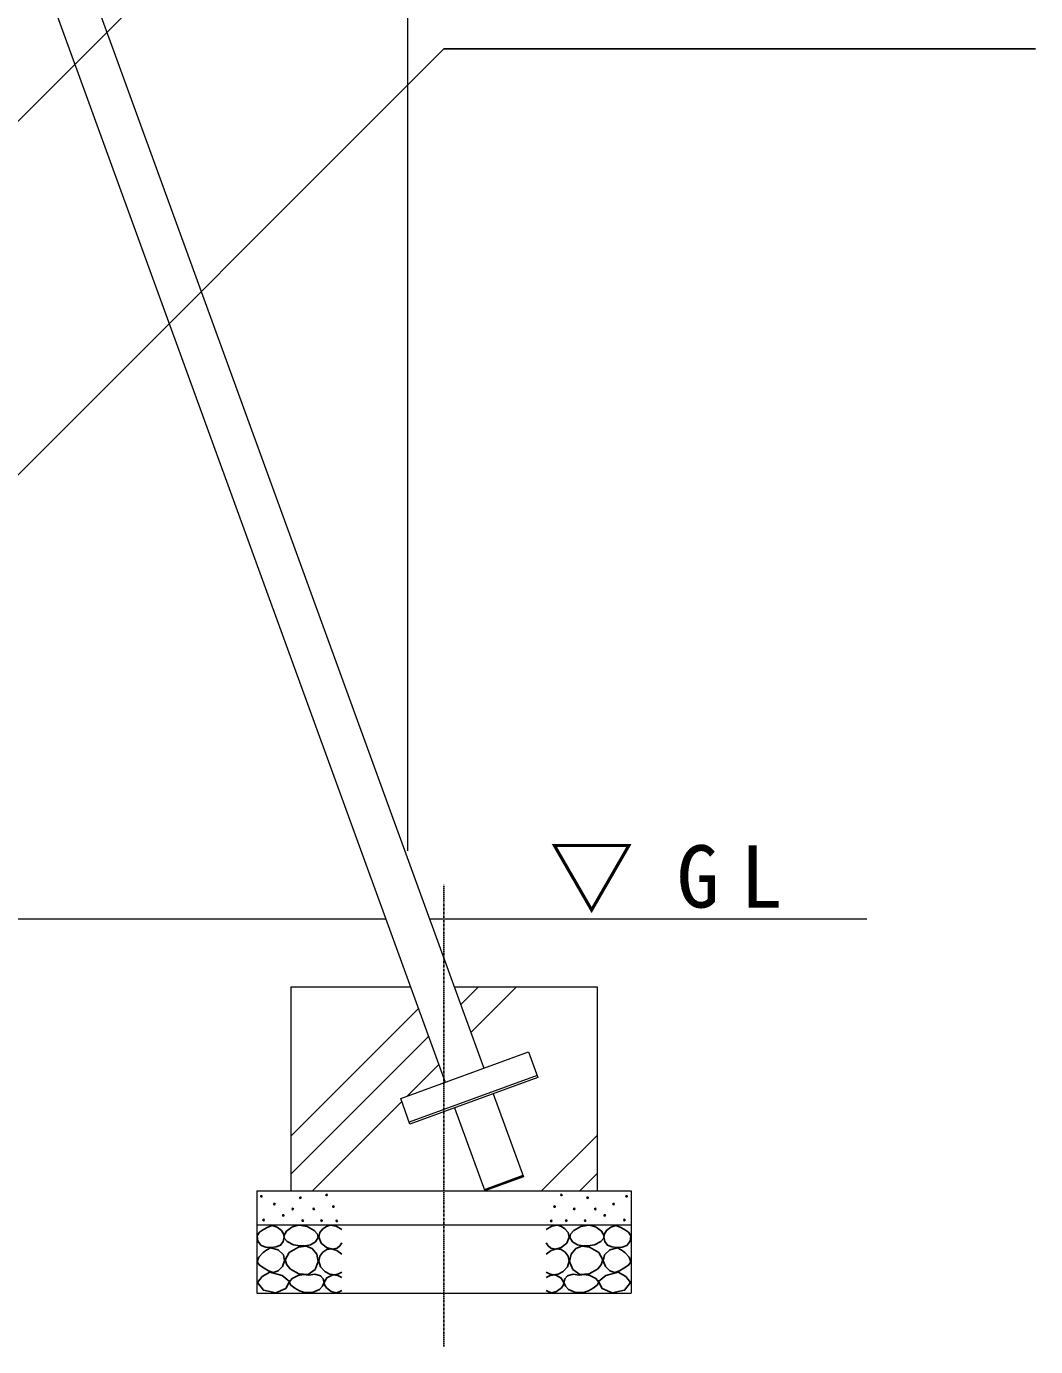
# Model space of a CAD drawing. Units: millimetres at full size; details may follow other scales. Extents: x -19540 to 0, y -2746 to 13350.
# Drawn here: x -8506 to -7022, y 2911 to 4852 of the extents above; entities that cross this region are included whole.
import ezdxf

# ---------------------------------------------------------------- set-up
doc = ezdxf.new("R2010")
doc.units = ezdxf.units.MM
doc.linetypes.add('USER2', pattern=[6, 3, -1, 1, -1])
doc.layers.add('線', color=7, linetype='Continuous', lineweight=13)
doc.layers.add('補助', color=2, linetype='Continuous', lineweight=25)
doc.styles.add('ＭＳ ゴシック', font='')
doc.styles.get('ＭＳ ゴシック').set_extended_font_data('MS Gothic')

msp = doc.modelspace()

# ---------------------------------------------------------------- linework, layer by layer
at = {"layer": '線'}
for p, q in [((-8672.578, 5626.697), (-7833.184, 3320.481)), ((-8711.669, 5557.208), (-7890.035, 3299.789)), ((-8711.669, 3540.041), (-7977.48, 3540.041)), ((-7913.097, 3540.041), (-7270.348, 3540.041)), ((-8116.919, 3440.041), (-8116.919, 3140.041)), ((-8116.919, 3440.041), (-7941.083, 3440.041)), ((-7876.7, 3440.041), (-7666.919, 3440.041)), ((-7666.919, 3440.041), (-7666.919, 3140.041)), ((-7955.579, 3275.933), (-7767.64, 3344.337)), ((-7767.64, 3344.337), (-7753.96, 3306.749)), ((-7754.986, 3309.568), (-7942.924, 3241.164)), ((-7753.96, 3306.749), (-7941.898, 3238.345)), ((-7819.503, 3282.893), (-7775.041, 3160.733)), ((-7941.898, 3238.345), (-7955.579, 3275.933)), ((-7876.355, 3262.201), (-7831.892, 3140.041)), ((-7775.041, 3160.733), (-7831.892, 3140.041)), ((-8166.919, 3140.041), (-7616.919, 3140.041)), ((-8166.919, 3140.041), (-8166.919, 2990.041)), ((-7616.919, 3140.041), (-7616.919, 2990.041)), ((-8166.919, 3090.041), (-7616.919, 3090.041)), ((-8166.919, 2990.041), (-7616.919, 2990.041))]:
    msp.add_line(p, q, dxfattribs=at)
at = {"layer": '線', "color": 20, "linetype": 'USER2', "lineweight": 25}
msp.add_line((-7891.919, 2911.281), (-7891.919, 3590.041), dxfattribs=at)
at = {"layer": '線', "color": 2, "lineweight": 25}
msp.add_line((-7775.725, 3162.612), (-7832.576, 3141.92), dxfattribs=at)
at = {"layer": '補助', "lineweight": 13}
for p, q in [((-7945.289, 3640.041), (-7945.289, 6753.789)), ((-7867.282, 3414.165), (-7841.406, 3440.041)), ((-7852.305, 3373.015), (-7785.279, 3440.041)), ((-8116.919, 3220.655), (-7929.462, 3408.112)), ((-8116.919, 3164.528), (-7914.485, 3366.962)), ((-7945.845, 3279.476), (-7899.507, 3325.813)), ((-8085.279, 3140.041), (-7953.927, 3271.393)), ((-7748.52, 3140.041), (-7666.919, 3221.642)), ((-7692.393, 3140.041), (-7666.919, 3165.515))]:
    msp.add_line(p, q, dxfattribs=at)
at = {"layer": '補助'}
for p, q in [((-8605.603, 4624.868), (-7891.919, 5338.552)), ((-8800.978, 3909.707), (-7891.919, 4818.766)), ((-7891.919, 4818.766), (-7841.919, 4818.766)), ((-7841.919, 4818.766), (-7022.146, 4818.766))]:
    msp.add_line(p, q, dxfattribs=at)
for points in [[(-8144.47, 3089.443), (-8150.933, 3086.902), (-8157.144, 3083.423), (-8163.002, 3079.385), (-8166.65, 3073.917), (-8165.638, 3066.335), (-8160.63, 3059.976), (-8153.764, 3057.386), (-8146.055, 3057.124), (-8138.442, 3057.729), (-8132.113, 3060.293), (-8128.36, 3065.579), (-8127.043, 3072.016), (-8127.892, 3077.222), (-8130.846, 3082.155), (-8137.006, 3086.983)], [(-8105.046, 3089.534), (-8109.95, 3088.917), (-8115.588, 3086.831), (-8123.559, 3081.043), (-8127.211, 3074.127), (-8126.336, 3070.165), (-8122.615, 3065.748), (-8113.124, 3060.975), (-8103.154, 3059.531), (-8095.804, 3059.358), (-8088.288, 3060.882), (-8080.689, 3065.497), (-8076.935, 3071.694), (-8077.905, 3076.347), (-8082.612, 3081.695), (-8093.28, 3087.901)], [(-7678.791, 3089.534), (-7673.887, 3088.917), (-7668.25, 3086.831), (-7660.279, 3081.043), (-7656.627, 3074.127), (-7657.502, 3070.165), (-7661.222, 3065.748), (-7670.713, 3060.975), (-7680.683, 3059.531), (-7688.034, 3059.358), (-7695.55, 3060.882), (-7703.149, 3065.497), (-7706.902, 3071.694), (-7705.933, 3076.347), (-7701.226, 3081.695), (-7690.558, 3087.901)], [(-7639.368, 3089.443), (-7632.905, 3086.902), (-7626.694, 3083.423), (-7620.835, 3079.385), (-7617.188, 3073.917), (-7618.2, 3066.335), (-7623.208, 3059.976), (-7630.074, 3057.386), (-7637.783, 3057.124), (-7645.395, 3057.729), (-7651.725, 3060.293), (-7655.477, 3065.579), (-7656.794, 3072.016), (-7655.946, 3077.222), (-7652.992, 3082.155), (-7646.832, 3086.983)], [(-8147.005, 3056.491), (-8152.334, 3053.698), (-8157.778, 3049.52), (-8164.227, 3042.7), (-8166.65, 3035.896), (-8163.022, 3031.068), (-8156.511, 3026.707), (-8149.873, 3022.419), (-8143.203, 3020.37), (-8135.558, 3022.816), (-8129.261, 3029.242), (-8126.155, 3037.519), (-8127.678, 3046.035), (-8135.835, 3053.285)], [(-8117.75, 3025.204), (-8105.161, 3018.347), (-8091.802, 3017.365), (-8081.518, 3024.819), (-8076.666, 3036.556), (-8078.946, 3047.334), (-8085.855, 3055.477), (-8094.68, 3058.91), (-8105.857, 3057.639), (-8119.611, 3049.584), (-8125.588, 3038.718), (-8122.953, 3031.525)], [(-7666.088, 3025.204), (-7678.677, 3018.347), (-7692.036, 3017.365), (-7702.32, 3024.819), (-7707.172, 3036.556), (-7704.892, 3047.334), (-7697.983, 3055.477), (-7689.158, 3058.91), (-7677.981, 3057.639), (-7664.227, 3049.584), (-7658.249, 3038.718), (-7660.885, 3031.525)], [(-7636.833, 3056.491), (-7631.504, 3053.698), (-7626.06, 3049.52), (-7619.611, 3042.7), (-7617.188, 3035.896), (-7620.816, 3031.068), (-7627.327, 3026.707), (-7633.965, 3022.419), (-7640.635, 3020.37), (-7648.279, 3022.816), (-7654.576, 3029.242), (-7657.682, 3037.519), (-7656.16, 3046.035), (-7648.002, 3053.285)], [(-8147.824, 3020.558), (-8159.144, 3014.539), (-8165.954, 3005.724), (-8157.468, 2994.454), (-8139.033, 2990.34), (-8124.679, 2996.45), (-8119.254, 3006.822), (-8130.036, 3015.931)], [(-8090.721, 3016.414), (-8098.256, 3017.04), (-8106.398, 3015.603), (-8115.325, 3011.545), (-8119.642, 3006.142), (-8116.955, 3001.46), (-8110.993, 2996.952), (-8104.514, 2993.109), (-8097.208, 2990.736), (-8085.359, 2990.969), (-8075.043, 2995.06), (-8070.34, 2999.868), (-8068.286, 3005.602), (-8069.346, 3010.75), (-8073.422, 3015.332), (-8081.82, 3017.873)], [(-7693.117, 3016.414), (-7685.582, 3017.04), (-7677.44, 3015.603), (-7668.512, 3011.545), (-7664.195, 3006.142), (-7666.882, 3001.46), (-7672.845, 2996.952), (-7679.324, 2993.109), (-7686.63, 2990.736), (-7698.479, 2990.969), (-7708.794, 2995.06), (-7713.498, 2999.868), (-7715.552, 3005.602), (-7714.492, 3010.75), (-7710.416, 3015.332), (-7702.018, 3017.873)], [(-7636.014, 3020.558), (-7624.694, 3014.539), (-7617.883, 3005.724), (-7626.37, 2994.454), (-7644.805, 2990.34), (-7659.158, 2996.45), (-7664.584, 3006.822), (-7653.802, 3015.931)]]:
    msp.add_lwpolyline(points, close=True, dxfattribs=at)
for points in [[(-8041.919, 3083.34), (-8050.346, 3088.195), (-8059.029, 3089.677), (-8064.648, 3087.989), (-8069.802, 3084.29), (-8074.274, 3078.981), (-8076.139, 3072.25), (-8072.471, 3063.479), (-8064.415, 3057.041), (-8056.116, 3054.662), (-8048.89, 3055.774), (-8044.839, 3059.15), (-8041.919, 3063.695)], [(-7741.919, 3083.34), (-7733.492, 3088.195), (-7724.809, 3089.677), (-7719.189, 3087.989), (-7714.036, 3084.29), (-7709.564, 3078.981), (-7707.699, 3072.25), (-7711.367, 3063.479), (-7719.422, 3057.041), (-7727.721, 3054.662), (-7734.948, 3055.774), (-7738.998, 3059.15), (-7741.919, 3063.695)], [(-8042.236, 3047.219), (-8049.376, 3052.681), (-8057.444, 3055.14), (-8064.15, 3053.916), (-8070.118, 3050.071), (-8074.511, 3044.289), (-8076.139, 3037.08), (-8073.475, 3028.472), (-8067.267, 3021.554), (-8059.628, 3017.682), (-8052.058, 3016.801), (-8046.904, 3018.241), (-8042.236, 3020.92)], [(-7741.602, 3047.219), (-7734.462, 3052.681), (-7726.393, 3055.14), (-7719.688, 3053.916), (-7713.719, 3050.071), (-7709.327, 3044.289), (-7707.699, 3037.08), (-7710.363, 3028.472), (-7716.571, 3021.554), (-7724.21, 3017.682), (-7731.78, 3016.801), (-7736.933, 3018.241), (-7741.602, 3020.92)], [(-8041.919, 3012.682), (-8047.937, 3016.001), (-8055.226, 3016.801), (-8063.943, 3012.468), (-8068.217, 3005.712), (-8067.605, 3002.042), (-8064.732, 2997.791), (-8057.569, 2992.319), (-8050.157, 2990.503), (-8045.86, 2991.555), (-8041.919, 2993.671)], [(-7741.919, 3012.682), (-7735.901, 3016.001), (-7728.611, 3016.801), (-7719.895, 3012.468), (-7715.621, 3005.712), (-7716.233, 3002.042), (-7719.106, 2997.791), (-7726.268, 2992.319), (-7733.681, 2990.503), (-7737.977, 2991.555), (-7741.919, 2993.671)]]:
    msp.add_lwpolyline(points, dxfattribs=at)
for centre in [(-8160.312, 3132.218), (-8102.963, 3130), (-8064.502, 3134.132), (-7719.336, 3134.132), (-7680.875, 3130), (-7623.525, 3132.218), (-8141.302, 3120.811), (-8128.311, 3104.018), (-8114.369, 3113.523), (-8083.423, 3113.59), (-8054.501, 3117.104), (-7729.336, 3117.104), (-7700.415, 3113.59), (-7669.468, 3113.523), (-7655.527, 3104.018), (-7642.536, 3120.811), (-8157.144, 3097.364), (-8099.477, 3096.414), (-8071.8, 3096.561), (-8049.636, 3096.021), (-7734.202, 3096.021), (-7712.038, 3096.561), (-7684.36, 3096.414), (-7626.694, 3097.364)]:
    msp.add_circle(centre, 1, dxfattribs=at)

# ---------------------------------------------------------------- texts
at = {"layer": '補助', "insert": (-7737.349, 3548.376), "char_height": 91.64, "attachment_point": 7, "style": 'ＭＳ ゴシック'}
msp.add_mtext('\\T1.5;▽GL', dxfattribs=at)

doc.saveas('drawing.dxf')
